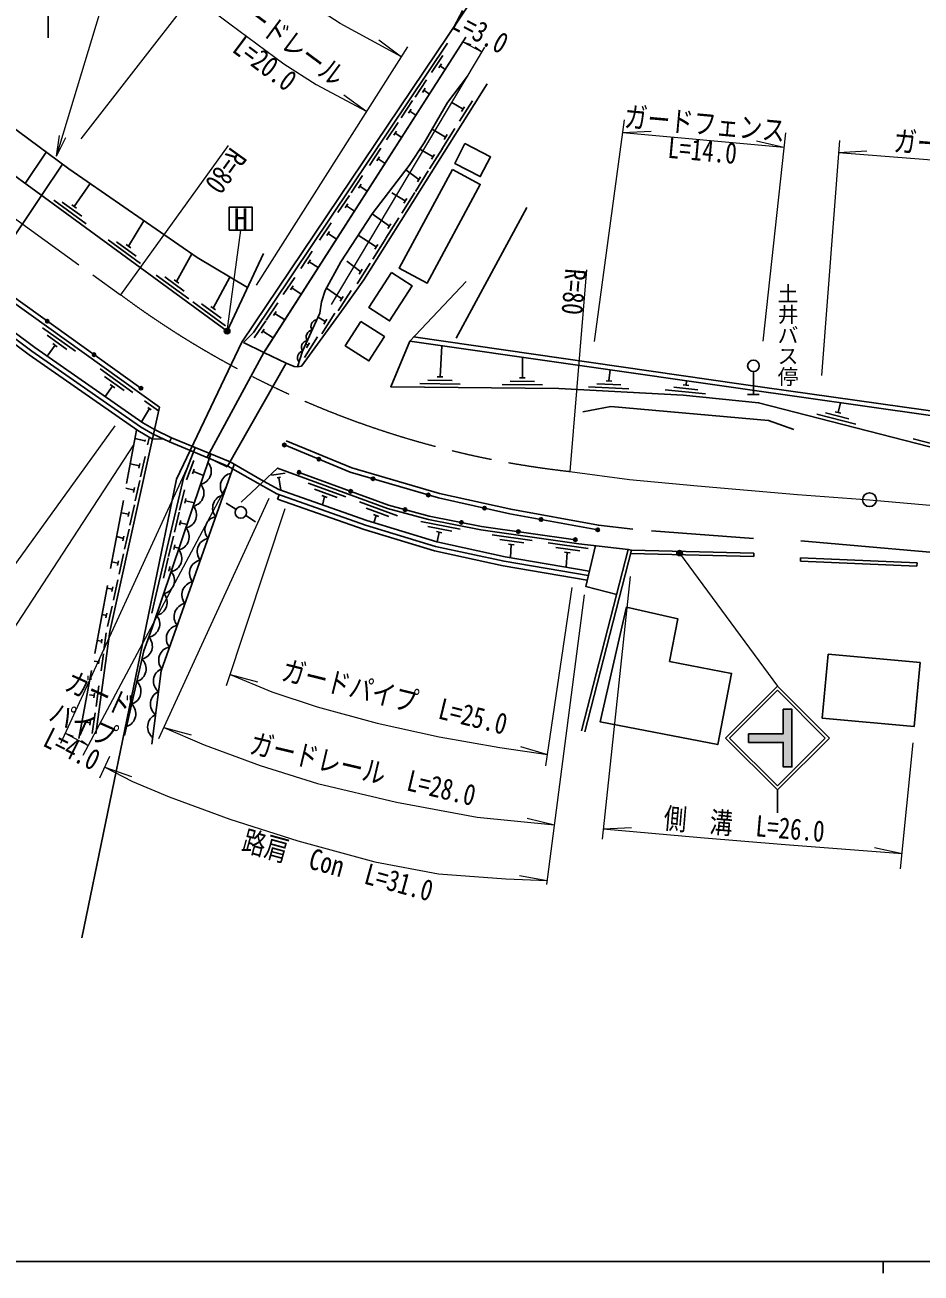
# Model space of a CAD drawing. Units: millimetres at full size, sheet at 1:1000; details may follow other scales. Extents: x 40000 to 680000, y 20000 to 380000.
# Drawn here: x 93570 to 171277, y 204000 to 312305 of the extents above; entities that cross this region are included whole.
import ezdxf
from ezdxf.enums import TextEntityAlignment as Align

# ---------------------------------------------------------------- set-up
doc = ezdxf.new("R2010")
doc.units = ezdxf.units.MM
doc.header["$LTSCALE"] = 1000
doc.linetypes.add('CHAIN', pattern=[18.5, 12, -1.5, 3.5, -1.5])
doc.linetypes.add('DASHED', pattern=[7.5, 6, -1.5])
for name, color, linetype, lineweight in [('M-BGD', 7, 'Continuous', 25), ('M-BMK', 2, 'CHAIN', 13), ('M-BMK-ROW', 30, 'Continuous', 25), ('M-BMK-SRVR', 3, 'Continuous', 25), ('M-STR-HTXT', 7, 'Continuous', 13), ('M-STR-STR1', 1, 'Continuous', 25), ('M-STR-STRC', 7, 'Continuous', 25), ('M-TTL-BAND', 7, 'Continuous', 25)]:
    doc.layers.add(name, color=color, linetype=linetype, lineweight=lineweight)
doc.layers.add('M-BMK-HTXT', color=7, linetype='Continuous')
doc.styles.add('@ＭＳ ゴシック', font='')
doc.styles.add('ＭＳ ゴシック', font='')
doc.styles.get('@ＭＳ ゴシック').set_extended_font_data('@MS Gothic')
doc.styles.get('ＭＳ ゴシック').set_extended_font_data('MS Gothic')

msp = doc.modelspace()

# ---------------------------------------------------------------- hatches: boundary and pattern name
at = {"layer": 'M-BGD'}
for points in [[(95380, 286693, -1), (95623, 286518, -1)], [(99443, 283779, -1), (99687, 283604, -1)], [(103507, 280866, -1), (103750, 280691, -1)], [(115918, 275887, -0.41421), (116092, 276008, -0.41421), (116213, 275833, -1)], [(118923, 274682, -1), (119200, 274568, -0.41421), (119004, 274486, -0.41421)], [(117490, 273457, -1), (117193, 273500, -1)], [(123612, 272967, -1), (123900, 272882, -0.41421), (123714, 272780, -0.41421)], [(121951, 271785, -1), (121670, 271888, -0.41421), (121862, 271977, -0.41421)], [(128410, 271557, -1), (128697, 271473, -0.41421), (128511, 271371, -0.41421)], [(126689, 270201, -1), (126399, 270278, -1)], [(133273, 270406, -1), (133566, 270341, -0.41421), (133387, 270227, -0.41421)], [(131565, 269107, -1), (131271, 269164, -0.41421), (131447, 269283, -0.41421)], [(138174, 269419, -0.41421), (138348, 269540, -0.41421), (138469, 269365, -1)], [(143092, 268520, -0.41421), (143267, 268640, -0.41421), (143387, 268466, -1)], [(136501, 268320, -1), (136204, 268362, -1)], [(141451, 267615, -1), (141154, 267657, -1)]]:
    msp.add_hatch(color=256, dxfattribs=at).paths.add_polyline_path(points)
at = {"layer": 'M-STR-HTXT'}
for points in [[(111313, 285851, -0.41421), (111213, 285512, -0.41421), (110874, 285612, -1)], [(150560, 266599, -0.41421), (150460, 266260, -0.41421), (150121, 266360, -1)]]:
    msp.add_hatch(color=256, dxfattribs=at).paths.add_polyline_path(points)
at = {"layer": 'M-STR-STRC'}
msp.add_hatch(color=256, dxfattribs=at).paths.add_polyline_path([(159326, 250049), (159326, 247924), (160076, 247924), (160076, 252924), (159326, 252924), (159326, 250799), (156326, 250799), (156326, 250049)])

# ---------------------------------------------------------------- linework, layer by layer
at = {"layer": 'M-BGD'}
for p, q in [((131807, 311244), (114290, 283873)), ((129813, 309669), (128815, 308171)), ((129680, 308928), (129447, 308579)), ((129564, 308753), (130019, 308450)), ((128399, 307548), (127401, 306051)), ((128266, 306808), (128033, 306458)), ((128149, 306633), (128645, 306303)), ((127191, 305736), (126192, 304239)), ((131561, 304996), (130585, 305586)), ((131256, 303948), (132374, 305725)), ((127057, 304996), (126824, 304647)), ((126941, 304821), (127471, 304468)), ((131431, 304789), (131691, 305204)), ((125923, 303836), (124925, 302339)), ((130041, 302580), (128880, 303268)), ((129735, 301532), (130854, 303309)), ((125790, 303096), (125557, 302746)), ((125674, 302921), (126243, 302550)), ((129910, 302373), (130171, 302787)), ((124438, 301610), (123440, 300112)), ((128964, 300869), (127819, 301524)), ((128659, 299821), (129777, 301598)), ((124305, 300869), (124072, 300520)), ((124189, 300694), (124796, 300289)), ((128834, 300662), (129095, 301077)), ((122851, 299229), (121852, 297732)), ((127728, 298905), (126586, 299727)), ((127423, 297857), (128541, 299634)), ((127598, 298698), (127859, 299113)), ((97827, 296561), (99225, 298546)), ((122717, 298489), (122484, 298139)), ((122601, 298314), (123254, 297879)), ((96061, 297111), (98885, 295043)), ((96803, 296940), (98497, 295699)), ((121707, 297515), (120708, 296017)), ((121574, 296774), (121341, 296425)), ((126552, 297036), (125389, 297738)), ((126246, 295987), (127365, 297764)), ((126421, 296828), (126682, 297243)), ((97630, 296706), (98025, 296417)), ((121457, 296599), (122142, 296142)), ((125175, 294847), (123689, 295917)), ((137078, 296469), (130974, 285127)), ((102540, 293111), (103881, 295320)), ((120111, 295122), (119113, 293625)), ((124870, 293799), (125988, 295576)), ((125044, 294640), (125305, 295055)), ((100773, 293661), (103597, 291593)), ((119978, 294382), (119745, 294032)), ((119861, 294207), (120597, 293728)), ((124040, 293043), (122467, 294061)), ((123734, 291995), (124853, 293772)), ((101515, 293489), (103209, 292248)), ((102342, 293256), (102737, 292966)), ((106713, 290055), (108045, 292435)), ((118478, 292673), (117479, 291176)), ((123909, 292836), (124170, 293251)), ((87552, 292305), (103629, 280778)), ((118345, 291933), (118112, 291583)), ((118228, 291758), (119010, 291249)), ((122686, 290892), (121479, 291798)), ((122381, 289843), (123499, 291621)), ((104946, 290605), (107770, 288537)), ((105688, 290434), (107382, 289193)), ((109900, 287721), (111327, 290424)), ((116961, 290399), (115962, 288901)), ((122555, 290685), (122816, 291099)), ((106515, 290200), (106910, 289911)), ((116828, 289658), (116595, 289309)), ((116711, 289484), (117531, 288937)), ((121047, 288535), (119717, 289468)), ((120741, 287487), (121860, 289264)), ((108134, 288271), (110958, 286203)), ((108876, 288100), (110570, 286859)), ((115490, 288193), (114491, 286696)), ((120916, 288328), (121177, 288743)), ((109702, 287866), (110098, 287577)), ((115356, 287453), (115123, 287103)), ((115240, 287278), (116101, 286703)), ((119311, 285512), (120430, 287289)), ((97947, 283990), (95103, 286030)), ((114455, 286641), (113456, 285144)), ((119617, 286560), (118987, 286941)), ((119486, 286353), (119747, 286768)), ((97204, 284154), (95497, 285378)), ((114322, 285901), (114088, 285551)), ((114205, 285726), (115102, 285142)), ((117815, 283457), (118933, 285235)), ((96175, 284522), (95501, 283563)), ((96375, 284380), (95976, 284665)), ((114290, 283873), (112530, 284746)), ((118120, 284506), (117920, 284607)), ((117990, 284298), (118251, 284713)), ((129571, 281766), (129715, 284469)), ((136709, 281686), (136729, 283466)), ((102922, 280423), (100078, 282463)), ((102179, 280587), (100472, 281811)), ((129326, 281769), (129816, 281764)), ((136464, 281689), (136954, 281684)), ((144217, 281420), (144327, 282370)), ((156743, 282223), (156743, 280223)), ((101150, 280955), (100521, 280060)), ((101350, 280813), (100951, 281098)), ((127815, 281186), (131315, 281147)), ((128518, 281478), (130618, 281455)), ((134953, 281106), (138452, 281067)), ((135656, 281398), (137756, 281375)), ((142437, 280914), (145932, 280727)), ((143152, 281176), (145249, 281064)), ((143972, 281433), (144461, 281406)), ((149103, 280631), (152585, 280281)), ((149829, 280860), (151919, 280650)), ((150660, 281078), (151148, 281029)), ((150904, 281053), (150952, 281418)), ((105148, 278828), (103929, 279702)), ((156243, 280223), (157243, 280223)), ((164080, 278677), (164292, 279504)), ((104364, 279021), (103689, 277857)), ((104506, 278919), (104222, 279123)), ((162235, 278531), (165625, 277661)), ((162988, 278648), (165022, 278126)), ((163842, 278738), (164317, 278616)), ((103978, 276223), (103116, 276413)), ((103963, 276154), (103993, 276291)), ((104207, 275865), (104336, 276451)), ((106268, 276486), (106094, 276126)), ((170601, 276383), (173991, 275513)), ((103499, 274048), (102703, 274208)), ((103454, 273843), (103544, 274253)), ((103598, 273105), (103986, 274863)), ((108221, 274497), (107569, 272820)), ((108251, 273746), (108099, 273354)), ((108175, 273550), (109061, 273206)), ((116132, 273415), (114944, 273240)), ((115720, 273051), (115443, 273010)), ((115582, 273031), (115745, 271922)), ((103036, 271948), (102309, 272108)), ((102991, 271742), (103081, 272153)), ((103135, 271004), (103523, 272762)), ((107395, 271961), (106980, 270210)), ((121403, 271347), (118118, 272554)), ((120642, 271307), (118671, 272031)), ((107528, 271221), (107431, 270812)), ((107480, 271016), (108263, 270831)), ((111869, 270274), (111027, 270815)), ((115612, 271545), (115479, 271168)), ((119783, 271303), (119323, 271472)), ((119553, 271388), (119367, 270648)), ((125877, 269704), (122591, 270911)), ((102572, 269844), (101910, 269977)), ((102527, 269639), (102617, 270049)), ((102672, 268900), (103059, 270658)), ((106940, 270039), (106525, 268288)), ((112710, 269734), (113551, 269193)), ((125116, 269663), (123145, 270388)), ((124257, 269659), (123797, 269828)), ((124027, 269744), (123822, 269110)), ((107073, 269298), (106976, 268890)), ((107024, 269094), (107631, 268950)), ((131325, 268542), (127890, 269213)), ((130580, 268382), (128519, 268785)), ((102110, 267748), (101522, 267914)), ((102065, 267543), (102156, 267953)), ((102210, 266804), (102597, 268562)), ((106443, 267941), (106027, 266189)), ((129733, 268242), (129252, 268336)), ((129492, 268289), (129326, 267438)), ((137562, 267562), (134097, 268056)), ((136827, 267364), (134748, 267660)), ((147909, 268418), (156751, 267738)), ((106575, 267200), (106479, 266792)), ((106527, 266996), (106941, 266898)), ((135988, 267181), (135503, 267250)), ((135745, 267215), (135681, 266081)), ((142410, 266872), (138945, 267366)), ((141675, 266674), (139596, 266970)), ((140836, 266490), (140350, 266559)), ((140593, 266525), (140508, 265251)), ((141843, 251047), (145885, 266800)), ((142134, 250972), (146175, 266726)), ((156771, 266481), (146175, 266726)), ((156764, 266181), (156771, 266481)), ((101635, 265593), (101109, 265709)), ((101590, 265388), (101681, 265798)), ((101735, 264650), (102122, 266408)), ((105996, 266055), (105581, 264304)), ((156764, 266181), (146099, 266427)), ((160816, 265760), (160828, 266060)), ((160816, 265760), (170919, 265328)), ((160828, 266060), (170931, 265628)), ((170919, 265328), (170931, 265628)), ((106128, 265314), (106032, 264906)), ((106080, 265110), (106321, 265053)), ((101140, 263343), (100684, 263444)), ((101094, 263138), (101185, 263549)), ((101239, 262400), (101626, 264158)), ((100636, 261061), (100253, 261145)), ((100591, 260856), (100682, 261266)), ((100736, 260117), (101123, 261875)), ((100222, 258843), (99815, 258900)), ((100198, 258670), (100247, 259017)), ((100416, 258059), (100623, 259545)), ((99972, 257039), (99564, 257096)), ((99947, 256866), (99996, 257213)), ((100165, 256255), (100372, 257741)), ((99737, 253177), (99985, 254960)), ((99564, 254110), (99156, 254166)), ((99535, 253902), (99593, 254318)), ((99410, 250826), (99658, 252609)), ((99237, 251759), (98829, 251815)), ((99208, 251551), (99266, 251967))]:
    msp.add_line(p, q, dxfattribs=at)
at = {"layer": 'M-BGD', "linetype": 'DASHED'}
msp.add_line((98235, 250389), (103252, 277136), dxfattribs=at)
at = {"layer": 'M-BGD'}
for points in [[(112870, 289528), (108511, 292117), (97365, 299834), (80908, 312022)], [(112530, 284746), (113394, 285624), (130215, 310738)], [(78788, 309525), (83726, 305745), (97205, 295901), (111094, 285732), (114247, 292471)], [(117211, 282645), (117643, 284004), (119144, 287287), (119271, 288279), (119602, 289250), (120950, 291746), (123671, 295901), (126881, 300120), (128199, 302090), (130211, 305572), (131940, 307870)], [(116231, 282959), (116917, 282664), (117211, 282645), (117550, 282706), (121258, 287798), (122955, 290193), (133654, 307196)], [(72757, 302420), (105235, 279135), (100941, 259657), (99708, 250786)], [(71076, 300439), (77252, 295852), (86291, 289381), (93944, 283674), (103363, 277107), (104621, 276353), (105535, 276396)], [(71335, 300745), (77488, 296175), (86527, 289704), (94178, 283998), (103578, 277445), (104618, 276838), (106094, 276126)], [(71595, 301051), (77723, 296498), (86763, 290027), (94412, 284323), (103794, 277782), (104806, 277191), (106268, 276486)], [(131819, 290039), (126937, 284875), (125296, 280914), (139869, 280751), (150655, 280174), (157196, 279516), (182519, 273013), (205045, 271492), (205632, 272639), (203369, 278788)], [(126937, 284875), (155611, 280748), (177593, 277647), (205010, 274328)], [(127273, 285231), (155668, 281144), (161623, 280304), (177645, 278044), (204855, 274750)], [(141942, 278738), (144364, 279184), (158049, 277983), (160239, 277208)], [(116218, 276230), (121902, 273886), (129528, 271646), (135692, 270280), (143298, 268889), (146278, 268558)], [(109698, 275102), (104615, 259975), (103879, 257984), (102195, 250635)], [(108360, 275683), (107358, 273103), (104824, 262413), (104573, 261250)], [(116065, 275860), (121769, 273508), (129428, 271258), (135612, 269888), (143240, 268493)], [(104584, 249886), (105371, 256266), (111724, 274173)], [(146175, 266726), (145885, 266800), (141597, 267291), (133111, 268499), (128554, 269389), (125018, 270339), (115461, 273850), (112331, 270907)], [(141303, 267636), (133161, 268795), (128622, 269681), (125109, 270625), (117342, 273479)], [(142419, 264518), (135126, 265772), (129185, 267060), (123097, 268912), (115411, 271616), (113961, 272440)], [(142512, 264908), (135202, 266164), (129286, 267447), (123221, 269292), (115577, 271981), (114266, 272727)], [(142326, 264128), (135049, 265379), (129084, 266672), (122972, 268531), (115479, 271168)], [(160847, 267525), (176676, 266148), (186804, 264963), (212040, 263030)], [(143040, 267126), (142196, 263584), (144883, 262895)], [(145746, 261800), (143442, 251833), (153654, 249856), (154850, 256034), (149477, 257074), (150192, 260768), (145745, 261796)]]:
    msp.add_lwpolyline(points, dxfattribs=at)
for points in [[(131724, 302008), (130839, 300297), (133057, 299150), (133942, 300861)], [(130657, 299764), (126034, 291194), (128436, 289898), (133059, 298468)], [(125343, 290829), (127145, 289670), (125187, 286628), (123385, 287787)], [(122697, 286574), (124745, 285256), (123391, 283152), (121343, 284470)], [(163220, 257715), (171201, 256967), (170681, 251416), (162700, 252164)]]:
    msp.add_lwpolyline(points, close=True, dxfattribs=at)
at = {"layer": 'M-BGD', "linetype": 'DASHED'}
for points in [[(114266, 272727), (111353, 274384), (106268, 276486)], [(113961, 272440), (111174, 274025), (106094, 276126)]]:
    msp.add_lwpolyline(points, dxfattribs=at)
at = {"layer": 'M-BGD'}
for centre, radius in [((95501, 286605), 150), ((99565, 283692), 150), ((156743, 282723), 500), ((103629, 280778), 150), ((116065, 275860), 150), ((119061, 274625), 150), ((117342, 273479), 150), ((123756, 272924), 150), ((121811, 271837), 150), ((128553, 271515), 150), ((112289, 270004), 500), ((126544, 270239), 150), ((133420, 270374), 150), ((131418, 269136), 150), ((138322, 269392), 150), ((143240, 268493), 150), ((136353, 268341), 150), ((141303, 267636), 150)]:
    msp.add_circle(centre, radius, dxfattribs=at)
for centre, radius, start, end in [((118950, 286155), 580, 95.91268, 214.9423), ((118118, 284336), 580, 95.91268, 214.9423), ((118534, 285245), 580, 95.91268, 214.9423), ((117772, 283438), 580, 102.84166, 221.87128), ((108566, 273580), 1160, 281.90848, 40.9381), ((111673, 272267), 1160, 100.9509, 219.98052), ((107929, 271684), 1160, 281.90848, 40.9381), ((111004, 270383), 1160, 100.9509, 219.98052), ((107292, 269789), 1160, 281.90848, 40.9381), ((106655, 267893), 1160, 281.90848, 40.9381), ((110336, 268498), 1160, 100.9509, 219.98052), ((109667, 266613), 1160, 100.9509, 219.98052), ((106017, 265997), 1160, 281.90848, 40.9381), ((108998, 264728), 1160, 100.9509, 219.98052), ((105380, 264101), 1160, 281.90848, 40.9381), ((108330, 262843), 1160, 100.9509, 219.98052), ((104743, 262205), 1160, 281.90848, 40.9381), ((104087, 260319), 1169, 281.41434, 39.98429), ((107661, 260958), 1160, 100.9509, 219.98052), ((106992, 259073), 1160, 100.9509, 219.98052), ((103469, 258401), 1148, 282.53717, 42.25319), ((106323, 257188), 1160, 100.9509, 219.98052), ((102910, 256434), 1170, 287.84112, 46.35274), ((105882, 255363), 1169, 112.53719, 231.07857), ((102470, 254477), 1162, 287.61328, 46.58059), ((105617, 253383), 1168, 113.67779, 232.25545), ((102015, 252528), 1166, 287.99109, 46.70233), ((105371, 251389), 1168, 113.67779, 232.25545)]:
    msp.add_arc(centre, radius, start, end, dxfattribs=at)
at = {"layer": 'M-BMK'}
for points in [[(76972, 307385), (88511, 298517), (101858, 288900)], [(140816, 273559), (145985, 272869), (151907, 272307), (160564, 271565), (166806, 271106), (213600, 266815), (222841, 266275)]]:
    msp.add_lwpolyline(points, dxfattribs=at)
msp.add_arc((149626, 353073), 80000, 233.33716, 263.67729, dxfattribs=at)
at = {"layer": 'M-BMK-ROW'}
msp.add_lwpolyline([(98494, 233083), (106711, 272891), (112391, 284785), (149240, 339626)], dxfattribs=at)
at = {"layer": 'M-BMK-SRVR'}
msp.add_circle((166806, 271106), 600, dxfattribs=at)
at = {"layer": 'M-STR-HTXT'}
for p, q in [((98456, 302409), (108742, 315688)), ((131807, 311244), (114418, 284073)), ((124261, 311004), (126236, 309546)), ((131555, 310850), (133195, 309982)), ((131555, 310850), (132248, 310599)), ((113660, 289739), (126774, 310393)), ((120166, 288041), (133438, 310392)), ((132598, 310414), (133195, 309982)), ((121235, 306241), (123225, 304803)), ((142964, 284837), (145569, 304065)), ((96294, 300906), (96554, 302712)), ((96294, 300906), (97126, 302530)), ((145421, 302971), (147873, 303091)), ((145421, 302971), (159388, 301701)), ((156998, 302261), (159388, 301701)), ((159525, 302947), (157545, 284855)), ((164201, 302289), (162647, 281872)), ((111185, 301843), (101858, 288900)), ((164121, 301229), (166571, 301378)), ((164121, 301229), (185459, 299544)), ((111094, 285732), (112277, 294487)), ((142263, 291062), (140816, 273559)), ((101363, 277521), (88477, 259651)), ((87036, 251385), (103013, 275863)), ((96670, 249989), (107743, 274096)), ((98603, 248943), (111072, 272335)), ((105181, 250382), (114740, 271250)), ((111045, 254984), (116126, 270331)), ((150341, 266479), (158826, 254924)), ((146058, 264455), (143632, 241662)), ((138743, 248009), (141019, 263479)), ((138825, 237727), (142090, 262856)), ((111361, 255936), (113736, 255316)), ((105624, 251348), (107990, 250693)), ((97065, 250848), (99054, 249788)), ((97065, 250848), (97757, 250596)), ((98458, 250222), (99054, 249788)), ((136533, 249690), (138888, 248998)), ((169500, 239085), (170585, 250015)), ((100062, 246979), (100926, 248848)), ((100482, 247887), (102806, 247096)), ((137111, 243482), (139498, 242908)), ((143725, 242536), (146176, 242667)), ((167233, 240936), (169631, 240410)), ((136455, 238506), (138867, 238050))]:
    msp.add_line(p, q, dxfattribs=at)
for points in [[(96294, 300906), (106840, 335705), (134409, 335705)], [(126236, 309546), (120902, 312434), (117945, 314334), (114220, 317079), (102314, 326247), (96722, 330654)], [(108097, 314857), (111327, 312407), (116010, 308918), (118821, 307131), (123225, 304803)], [(111361, 255936), (114968, 254432), (118906, 253125), (124122, 251716), (129485, 250519), (134756, 249606), (138888, 248998)], [(105624, 251348), (109121, 249829), (113969, 248046), (118927, 246493), (125787, 244862), (132789, 243556), (139498, 242908)], [(100482, 247887), (102904, 246664), (106082, 245328), (111332, 243390), (117220, 241496), (123908, 239671), (129427, 238652), (135258, 238220), (138867, 238050)], [(143725, 242536), (152164, 241808), (159486, 241188), (169631, 240410)]]:
    msp.add_lwpolyline(points, dxfattribs=at)
for centre in [(111094, 285732), (150341, 266479)]:
    msp.add_circle(centre, 250, dxfattribs=at)
at = {"layer": 'M-STR-STR1'}
for p, q in [((95420, 301275), (93591, 298541)), ((96824, 300228), (95005, 297508)), ((114290, 283873), (109384, 274792)), ((114290, 283873), (116231, 282959)), ((116231, 282959), (111104, 273946)), ((109384, 274792), (111104, 273946))]:
    msp.add_line(p, q, dxfattribs=at)
at = {"layer": 'M-STR-STR1', "linetype": 'DASHED'}
msp.add_line((95005, 297508), (90014, 290047), dxfattribs=at)
at = {"layer": 'M-STR-STRC'}
for p, q in [((95572, 313182), (95572, 311182)), ((154326, 250424), (158826, 254924)), ((154680, 250424), (158826, 254571)), ((163327, 250424), (158826, 254924)), ((162973, 250424), (158826, 254571)), ((160076, 252924), (159326, 252924)), ((159326, 250799), (159326, 252924)), ((160076, 247924), (160076, 252924)), ((154326, 250424), (158826, 245924)), ((154680, 250424), (158827, 246277)), ((156326, 250049), (156326, 250799)), ((159326, 250799), (156326, 250799)), ((158827, 246277), (162973, 250424)), ((158827, 245924), (163327, 250424)), ((159326, 250049), (156326, 250049)), ((159326, 247924), (159326, 250049)), ((160076, 247924), (159326, 247924)), ((158826, 245924), (158826, 243924))]:
    msp.add_line(p, q, dxfattribs=at)
for points in [[(111277, 294487), (113277, 294487), (113277, 296487), (111277, 296487)], [(156326, 250799), (159326, 250799), (159326, 252924), (160076, 252924), (160076, 247924), (159326, 247924), (159326, 250049), (156326, 250049)]]:
    msp.add_lwpolyline(points, close=True, dxfattribs=at)
at = {"layer": 'M-TTL-BAND'}
for p, q in [((40000, 205000), (579000, 205000)), ((168000, 205000), (168000, 204000))]:
    msp.add_line(p, q, dxfattribs=at)

# ---------------------------------------------------------------- texts
at = {"layer": 'M-BMK-HTXT', "style": '@ＭＳ ゴシック'}
msp.add_text('土井バス停', height=1320, rotation=270, dxfattribs=at).set_placement((159721, 280894), align=Align.MIDDLE_RIGHT)
at = {"layer": 'M-STR-HTXT', "style": 'ＭＳ ゴシック', "width": 0.8}
for s, rotation, p in [('ガードレール', 323.321, (115300, 309999)), ('L=3.0', 332.128, (132375, 310416)), ('ガードフェンス', 354.802, (152400, 302285)), ('ガードレール', 355.484, (174786, 300335)), ('ガードパイプ\u3000L=25.0', 346.125, (125285, 252567)), ('ガード', 335.786, (99426, 252931)), ('パイプ', 335.786, (98038, 250271)), ('ガードレール\u3000L=28.0', 346.625, (122543, 246299)), ('側\u3000溝\u3000L=26.0', 355.158, (155821, 241446))]:
    msp.add_text(s, height=1833, rotation=rotation, dxfattribs=at).set_placement(p, align=Align.BOTTOM_CENTER)
for s, rotation, p in [('L=20.0', 323.321, (114934, 309720)), ('L=14.0', 354.802, (152404, 302336)), ('L=4.0', 333.494, (98059, 250318)), ('路肩\u3000Con\u3000L=31.0', 344.736, (120943, 240244))]:
    msp.add_text(s, height=1833, rotation=rotation, dxfattribs=at).set_placement(p, align=Align.TOP_CENTER)
msp.add_text('R=80', height=1833, rotation=234.225, dxfattribs=at).set_placement((110976, 302102), align=Align.BOTTOM_LEFT)
msp.add_text('R=80', height=1833, rotation=265.275, dxfattribs=at).set_placement((142263, 291062), align=Align.TOP_LEFT)
at = {"layer": 'M-STR-STRC', "style": 'ＭＳ ゴシック'}
msp.add_text('H', height=1833, dxfattribs=at).set_placement((112277, 295487), align=Align.MIDDLE_CENTER)

doc.saveas('drawing.dxf')
